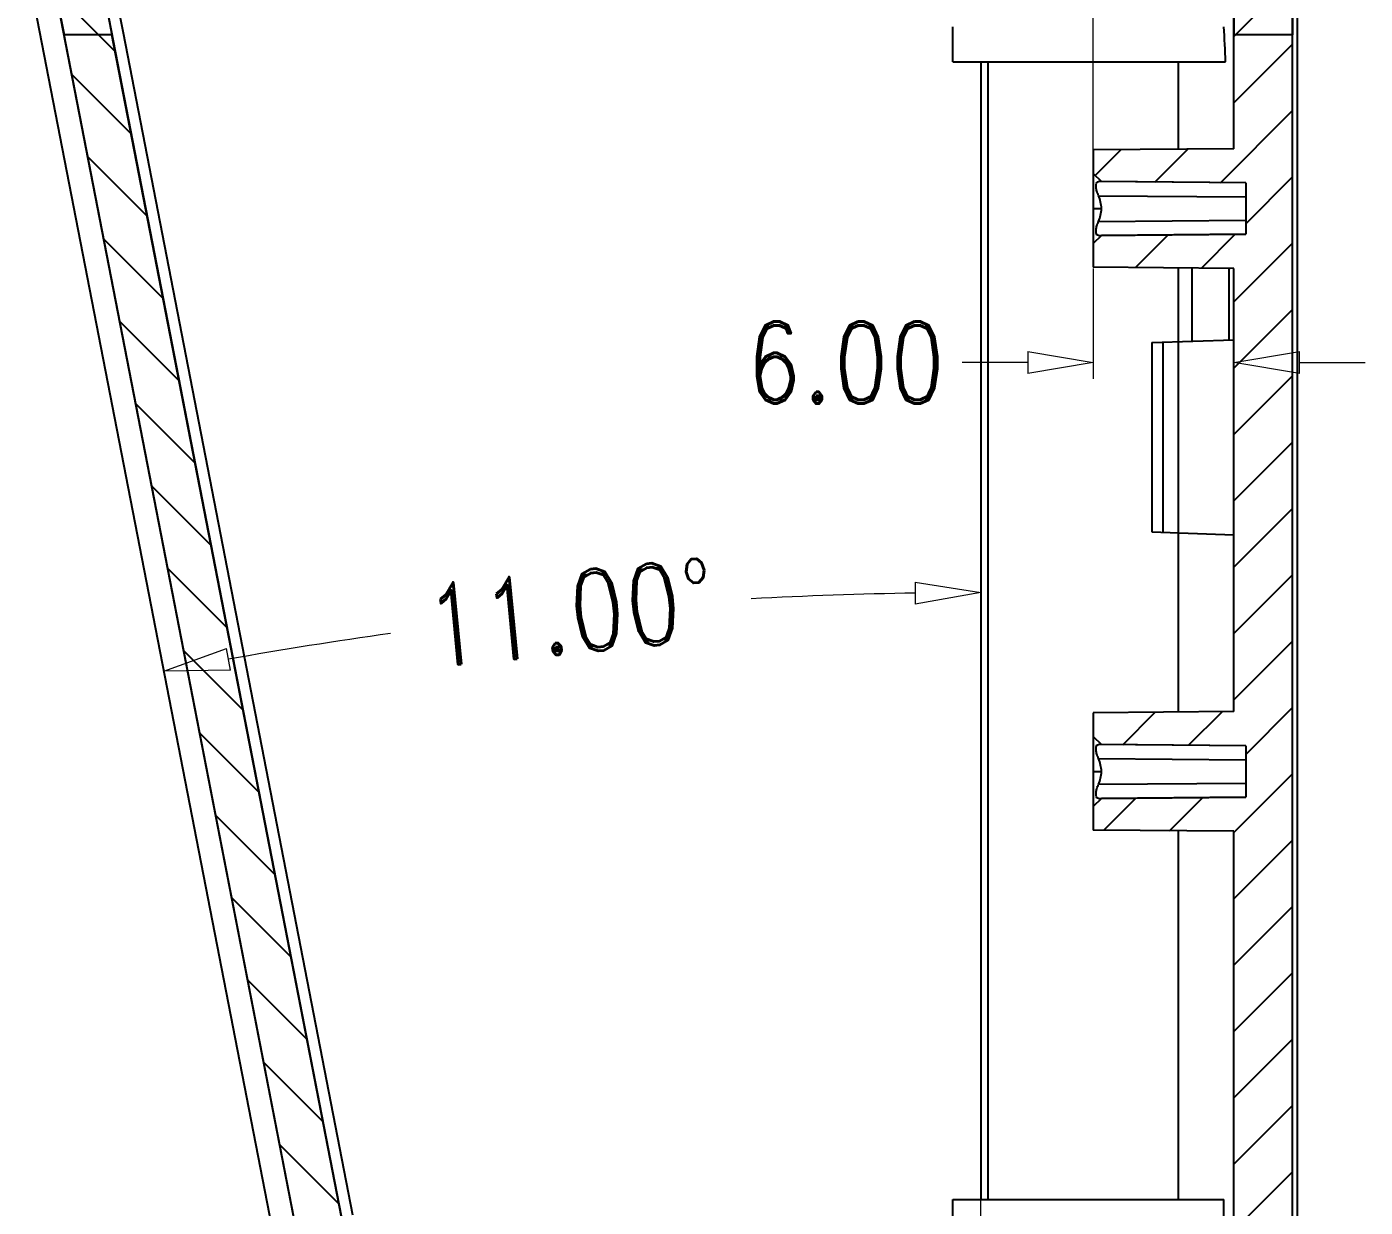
# Model space of a CAD drawing. Header units: millimetres. Extents: x 3559 to 4719, y 1270 to 1649.
# Drawn here: x 4412.8 to 4469.9, y 1490.8 to 1541.1 of the extents above; entities that cross this region are included whole.
import ezdxf

# ---------------------------------------------------------------- set-up
doc = ezdxf.new("R2010")
doc.units = ezdxf.units.MM
doc.layers.get('0').update_dxf_attribs({"linetype": 'CONTINUOUS'})
doc.layers.get('Defpoints').update_dxf_attribs({"linetype": 'CONTINUOUS'})
doc.layers.add('06___PRT_ALL_SURFS', color=7, linetype='CONTINUOUS')
doc.layers.add('dim', color=3, linetype='CONTINUOUS', lineweight=9)
doc.styles.add('longtou', font='romand.shx', dxfattribs={"width": 0.8, "bigfont": 'fangsong.shx'})
doc.dimstyles.new('YanXiu', dxfattribs={"dimtxt": 2.5, "dimasz": 2.2, "dimexe": 1, "dimexo": 0, "dimgap": 0.66, "dimtad": 0, "dimzin": 0, "dimdsep": 46, "dimtxsty": 'longtou', "dimblk": 'CLOSEDBLANK', "dimcen": 0, "dimclrd": 3, "dimclre": 3, "dimclrt": 7, "dimadec": 0, "dimazin": 0, "dimtfac": 1, "dimtdec": 4, "dimtofl": 0, "dimtmove": 0, "dimatfit": 3, "dimldrblk": 'CLOSEDBLANK', "dimfxl": 0, "dimtolj": 1, "dimtzin": 0, "dimlwd": 0, "dimlwe": 0, "dimarcsym": 0})

# ---------------------------------------------------------------- blocks, each defined once
blk = doc.blocks.new('_ClosedBlank')
at = {"color": 0, "linetype": 'ByBlock', "lineweight": -2}
for p, q in [((-1, 0.167), (0, 0)), ((-1, 0.167), (-1, -0.167)), ((0, 0), (-1, -0.167))]:
    blk.add_line(p, q, dxfattribs=at)
blk = doc.blocks.new('*D64')
at = {"layer": 'Defpoints', "color": 0}
for p in [(4412.965, 1542.767), (4441.801, 1516.589), (4453.481, 1489.589), (4453.481, 1441.089), (4437.334, 1417.399)]:
    blk.add_point(p, dxfattribs=at)
at = {"layer": 'dim', "color": 3, "lineweight": 5}
blk.add_line((4453.481, 1489.589), (4453.481, 1517.663), dxfattribs=at)
for start, end in [(90.87842, 93.07297), (97.92703, 100.12158)]:
    blk.add_arc((4453.481, 1334.329), 182.634, start, end, dxfattribs=at)
at = {"layer": 'dim', "color": 3, "lineweight": 5, "xscale": 2.8, "yscale": 2.8, "zscale": 2.8}
for p, rotation in [((4453.481, 1516.963), 0.439210668210803), ((4418.633, 1513.608), 190.5607893317954)]:
    blk.add_blockref('_ClosedBlank', p, dxfattribs=dict(at, rotation=rotation))
at = {"layer": 'dim', "color": 7, "insert": (4435.976, 1516.122), "char_height": 3.5, "attachment_point": 5, "rotation": 5.5, "style": 'longtou'}
blk.add_mtext('11.00°', dxfattribs=at)
blk = doc.blocks.new('*D63')
at = {"layer": 'Defpoints', "color": 0}
for p in [(4415.281, 1554.268), (4458.281, 1549.787), (4458.281, 1535.839)]:
    blk.add_point(p, dxfattribs=at)
at = {"layer": 'dim', "color": 3, "lineweight": 5}
for p, q in [((4415.281, 1554.268), (4415.281, 1549.088)), ((4458.281, 1535.839), (4458.281, 1550.487)), ((4418.081, 1549.787), (4430.415, 1549.787)), ((4455.481, 1549.787), (4443.147, 1549.787))]:
    blk.add_line(p, q, dxfattribs=at)
at = {"layer": 'dim', "color": 3, "lineweight": 5, "xscale": 2.8, "yscale": 2.8, "zscale": 2.8, "rotation": 180}
blk.add_blockref('_ClosedBlank', (4415.281, 1549.787), dxfattribs=at)
at = {"layer": 'dim', "color": 3, "lineweight": 5, "xscale": 2.8, "yscale": 2.8, "zscale": 2.8}
blk.add_blockref('_ClosedBlank', (4458.281, 1549.787), dxfattribs=at)
at = {"layer": 'dim', "color": 7, "insert": (4436.781, 1549.787), "char_height": 3.5, "attachment_point": 5, "style": 'longtou'}
blk.add_mtext('43.00', dxfattribs=at)
blk = doc.blocks.new('*D61')
at = {"layer": 'Defpoints', "color": 0}
for p in [(4458.281, 1530.786), (4464.281, 1530.786), (4458.281, 1526.773)]:
    blk.add_point(p, dxfattribs=at)
at = {"layer": 'dim', "color": 3, "lineweight": 5}
for p, q in [((4458.281, 1530.786), (4458.281, 1526.073)), ((4464.281, 1530.786), (4464.281, 1526.073)), ((4455.481, 1526.773), (4452.681, 1526.773)), ((4467.081, 1526.773), (4469.881, 1526.773))]:
    blk.add_line(p, q, dxfattribs=at)
at = {"layer": 'dim', "color": 3, "lineweight": 5, "xscale": 2.8, "yscale": 2.8, "zscale": 2.8}
blk.add_blockref('_ClosedBlank', (4458.281, 1526.773), dxfattribs=at)
at = {"layer": 'dim', "color": 3, "lineweight": 5, "xscale": 2.8, "yscale": 2.8, "zscale": 2.8, "rotation": 180}
blk.add_blockref('_ClosedBlank', (4464.281, 1526.773), dxfattribs=at)
at = {"layer": 'dim', "color": 7, "insert": (4447.715, 1526.773), "char_height": 3.5, "attachment_point": 5, "style": 'longtou'}
blk.add_mtext('6.00', dxfattribs=at)

msp = doc.modelspace()

# ---------------------------------------------------------------- hatches: boundary and pattern name
h = msp.add_hatch()
h.set_pattern_fill('DEFAULT__14', color=5, scale=2, angle=135, style=0)
h.set_pattern_definition([(135, (3403.477, 1037.0707), (-1.4142136, -1.4142136), [])])
edge = h.paths.add_edge_path()
edge.add_line((4426.212, 1490.339), (4424.175, 1490.339))
edge.add_line((4424.175, 1490.339), (4436.126, 1428.856))
edge.add_line((4436.126, 1428.856), (4435.11, 1428.839))
edge.add_line((4435.11, 1428.839), (4435.677, 1425.926))
edge.add_line((4435.677, 1425.926), (4436.191, 1425.899))
edge.add_line((4436.191, 1425.899), (4436.372, 1424.969))
edge.add_line((4436.372, 1424.969), (4435.868, 1424.942))
edge.add_line((4435.868, 1424.942), (4437.334, 1417.399))
edge.add_spline(control_points=[(4440.122, 1414.976), (4438.69, 1415.051), (4437.608, 1415.992), (4437.334, 1417.399)], knot_values=[0, 0, 0, 0, 1, 1, 1, 1], degree=3, periodic=0)
edge.add_line((4440.122, 1414.976), (4451.781, 1414.365))
edge.add_line((4451.781, 1414.365), (4451.781, 1414.88))
edge.add_line((4451.781, 1414.88), (4452.281, 1414.889))
edge.add_line((4452.281, 1414.889), (4452.281, 1415.892))
edge.add_line((4452.281, 1415.892), (4453.481, 1415.913))
edge.add_line((4453.481, 1415.913), (4453.481, 1416.779))
edge.add_line((4453.481, 1416.779), (4451.781, 1416.868))
edge.add_line((4451.781, 1416.868), (4451.781, 1419.587))
edge.add_line((4451.781, 1419.587), (4451.981, 1419.589))
edge.add_line((4451.981, 1419.589), (4451.981, 1421.097))
edge.add_line((4451.981, 1421.097), (4451.486, 1421.593))
edge.add_line((4451.486, 1421.593), (4438.534, 1421.706))
edge.add_line((4438.534, 1421.706), (4438.095, 1423.967))
edge.add_line((4438.095, 1423.967), (4451.486, 1424.084))
edge.add_line((4451.486, 1424.084), (4451.981, 1424.58))
edge.add_line((4451.981, 1424.58), (4451.981, 1426.089))
edge.add_line((4451.981, 1426.089), (4438.678, 1426.205))
edge.add_line((4438.678, 1426.205), (4426.212, 1490.339))
h.paths.add_polyline_path([(4426.212, 1490.339), (4424.175, 1490.339)])
h.paths.add_polyline_path([(4426.212, 1490.339), (4424.175, 1490.339), (4414.377, 1540.741), (4416.415, 1540.741)])
h.paths.add_polyline_path([(4416.415, 1540.741), (4414.377, 1540.741)])
edge = h.paths.add_edge_path()
edge.add_line((4416.415, 1540.741), (4414.377, 1540.741))
edge.add_line((4414.377, 1540.741), (4413.779, 1543.822))
edge.add_line((4413.779, 1543.822), (4412.816, 1543.839))
edge.add_spline(control_points=[(4412.816, 1543.839), (4412.793, 1544.117), (4412.781, 1544.396), (4412.781, 1544.675)], knot_values=[0, 0, 0, 0, 1, 1, 1, 1], degree=3, periodic=0)
edge.add_line((4412.781, 1544.675), (4412.781, 1546.839))
edge.add_line((4412.781, 1546.839), (4413.281, 1546.865))
edge.add_line((4413.281, 1546.865), (4413.281, 1547.812))
edge.add_line((4413.281, 1547.812), (4412.781, 1547.839))
edge.add_line((4412.781, 1547.839), (4412.781, 1555.972))
edge.add_spline(control_points=[(4412.781, 1555.972), (4412.781, 1557.128), (4413.384, 1558.115), (4414.414, 1558.642)], knot_values=[0, 0, 0, 0, 1, 1, 1, 1], degree=3, periodic=0)
edge.add_spline(control_points=[(4440.781, 1565.736), (4431.556, 1565.252), (4422.636, 1562.852), (4414.414, 1558.642)], knot_values=[0, 0, 0, 0, 1, 1, 1, 1], degree=3, periodic=0)
edge.add_line((4440.781, 1565.736), (4451.781, 1566.312))
edge.add_line((4451.781, 1566.312), (4451.781, 1565.797))
edge.add_line((4451.781, 1565.797), (4452.281, 1565.789))
edge.add_line((4452.281, 1565.789), (4452.281, 1564.785))
edge.add_line((4452.281, 1564.785), (4453.481, 1564.764))
edge.add_line((4453.481, 1564.764), (4453.481, 1563.898))
edge.add_line((4453.481, 1563.898), (4451.781, 1563.809))
edge.add_line((4451.781, 1563.809), (4451.781, 1561.09))
edge.add_line((4451.781, 1561.09), (4451.981, 1561.089))
edge.add_line((4451.981, 1561.089), (4451.981, 1559.58))
edge.add_line((4451.981, 1559.58), (4451.486, 1559.084))
edge.add_line((4451.486, 1559.084), (4419.485, 1558.805))
edge.add_spline(control_points=[(4419.485, 1558.805), (4418.403, 1558.346), (4417.334, 1557.858), (4416.279, 1557.34)], knot_values=[0, 0, 0, 0, 1, 1, 1, 1], degree=3, periodic=0)
edge.add_line((4416.279, 1557.34), (4416.499, 1556.898))
edge.add_line((4416.499, 1556.898), (4451.486, 1556.593))
edge.add_line((4451.486, 1556.593), (4451.981, 1556.097))
edge.add_line((4451.981, 1556.097), (4451.981, 1554.589))
edge.add_line((4451.981, 1554.589), (4415.281, 1554.268))
edge.add_line((4415.281, 1554.268), (4415.281, 1547.392))
edge.add_spline(control_points=[(4415.437, 1545.77), (4415.333, 1546.305), (4415.281, 1546.847), (4415.281, 1547.392)], knot_values=[0, 0, 0, 0, 1, 1, 1, 1], degree=3, periodic=0)
edge.add_line((4415.437, 1545.77), (4416.415, 1540.741))
h = msp.add_hatch()
h.set_pattern_fill('DEFAULT__13', color=5, scale=2, angle=45, style=0)
h.set_pattern_definition([(45, (3403.477, 1037.0707), (-1.4142136, 1.4142136), [])])
edge = h.paths.add_edge_path()
edge.add_line((4466.781, 1490.339), (4464.281, 1490.339))
edge.add_line((4464.281, 1490.339), (4464.281, 1427.467))
edge.add_line((4464.281, 1427.467), (4452.281, 1426.839))
edge.add_line((4452.281, 1426.839), (4452.281, 1424.589))
edge.add_line((4452.281, 1424.589), (4459.281, 1424.589))
edge.add_line((4459.281, 1424.589), (4459.281, 1425.839))
edge.add_line((4459.281, 1425.839), (4465.781, 1425.895))
edge.add_line((4465.781, 1425.895), (4465.781, 1426.842))
edge.add_line((4465.781, 1426.842), (4467.281, 1426.868))
edge.add_line((4467.281, 1426.868), (4467.281, 1427.142))
edge.add_spline(control_points=[(4467.115, 1427.339), (4467.215, 1427.322), (4467.281, 1427.244), (4467.281, 1427.142)], knot_values=[0, 0, 0, 0, 1, 1, 1, 1], degree=3, periodic=0)
edge.add_spline(control_points=[(4467.115, 1427.339), (4466.913, 1427.373), (4466.781, 1427.529), (4466.781, 1427.734)], knot_values=[0, 0, 0, 0, 1, 1, 1, 1], degree=3, periodic=0)
edge.add_line((4466.781, 1427.734), (4466.781, 1490.339))
edge = h.paths.add_edge_path()
edge.add_line((4452.281, 1418.839), (4452.281, 1421.089))
edge.add_line((4452.281, 1421.089), (4459.281, 1421.089))
edge.add_line((4459.281, 1421.089), (4459.281, 1419.839))
edge.add_line((4459.281, 1419.839), (4465.781, 1419.782))
edge.add_line((4465.781, 1419.782), (4465.781, 1418.835))
edge.add_line((4465.781, 1418.835), (4467.281, 1418.809))
edge.add_line((4467.281, 1418.809), (4467.281, 1418.535))
edge.add_spline(control_points=[(4467.085, 1418.335), (4467.2, 1418.337), (4467.281, 1418.42), (4467.281, 1418.535)], knot_values=[0, 0, 0, 0, 1, 1, 1, 1], degree=3, periodic=0)
edge.add_line((4467.085, 1418.335), (4466.824, 1418.331))
edge.add_spline(control_points=[(4466.457, 1418.072), (4466.517, 1418.23), (4466.655, 1418.328), (4466.824, 1418.331)], knot_values=[0, 0, 0, 0, 1, 1, 1, 1], degree=3, periodic=0)
edge.add_spline(control_points=[(4466.457, 1418.072), (4465.733, 1416.162), (4464.083, 1414.957), (4462.043, 1414.85)], knot_values=[0, 0, 0, 0, 1, 1, 1, 1], degree=3, periodic=0)
edge.add_line((4462.043, 1414.85), (4452.281, 1414.339))
edge.add_line((4452.281, 1414.339), (4452.281, 1415.842))
edge.add_line((4452.281, 1415.842), (4453.781, 1415.868))
edge.add_line((4453.781, 1415.868), (4453.781, 1416.807))
edge.add_line((4453.781, 1416.807), (4453.067, 1416.845))
edge.add_line((4453.067, 1416.845), (4452.781, 1417.01))
edge.add_line((4452.781, 1417.01), (4452.781, 1418.812))
edge.add_line((4452.781, 1418.812), (4452.281, 1418.839))
h.paths.add_polyline_path([(4466.781, 1490.339), (4464.281, 1490.339)])
h.paths.add_polyline_path([(4466.781, 1490.339), (4464.281, 1490.339), (4464.281, 1506.786), (4458.281, 1506.839), (4458.281, 1507.846), (4458.627, 1508.192), (4464.781, 1508.245), (4464.781, 1510.432), (4458.627, 1510.486), (4458.281, 1510.831), (4458.281, 1511.839), (4464.281, 1511.891), (4464.281, 1530.786), (4458.281, 1530.839), (4458.281, 1531.846), (4458.627, 1532.192), (4464.781, 1532.245), (4464.781, 1534.432), (4458.627, 1534.486), (4458.281, 1534.831), (4458.281, 1535.839), (4464.281, 1535.891), (4464.281, 1540.741), (4466.781, 1540.741)])
h.paths.add_polyline_path([(4466.781, 1540.741), (4464.281, 1540.741)])
edge = h.paths.add_edge_path()
edge.add_line((4466.781, 1540.741), (4464.281, 1540.741))
edge.add_line((4464.281, 1540.741), (4464.281, 1553.21))
edge.add_line((4464.281, 1553.21), (4452.281, 1553.839))
edge.add_line((4452.281, 1553.839), (4452.281, 1556.089))
edge.add_line((4452.281, 1556.089), (4459.281, 1556.089))
edge.add_line((4459.281, 1556.089), (4459.281, 1554.839))
edge.add_line((4459.281, 1554.839), (4465.781, 1554.782))
edge.add_line((4465.781, 1554.782), (4465.781, 1553.835))
edge.add_line((4465.781, 1553.835), (4467.281, 1553.809))
edge.add_line((4467.281, 1553.809), (4467.281, 1553.535))
edge.add_spline(control_points=[(4467.115, 1553.338), (4467.215, 1553.355), (4467.281, 1553.433), (4467.281, 1553.535)], knot_values=[0, 0, 0, 0, 1, 1, 1, 1], degree=3, periodic=0)
edge.add_spline(control_points=[(4467.115, 1553.338), (4466.913, 1553.304), (4466.781, 1553.148), (4466.781, 1552.943)], knot_values=[0, 0, 0, 0, 1, 1, 1, 1], degree=3, periodic=0)
edge.add_line((4466.781, 1552.943), (4466.781, 1540.741))
edge = h.paths.add_edge_path()
edge.add_line((4452.281, 1561.839), (4452.281, 1559.589))
edge.add_line((4452.281, 1559.589), (4459.281, 1559.589))
edge.add_line((4459.281, 1559.589), (4459.281, 1560.839))
edge.add_line((4459.281, 1560.839), (4465.781, 1560.895))
edge.add_line((4465.781, 1560.895), (4465.781, 1561.842))
edge.add_line((4465.781, 1561.842), (4467.281, 1561.868))
edge.add_line((4467.281, 1561.868), (4467.281, 1562.142))
edge.add_spline(control_points=[(4467.085, 1562.342), (4467.2, 1562.34), (4467.281, 1562.258), (4467.281, 1562.142)], knot_values=[0, 0, 0, 0, 1, 1, 1, 1], degree=3, periodic=0)
edge.add_line((4467.085, 1562.342), (4466.824, 1562.346))
edge.add_spline(control_points=[(4466.824, 1562.346), (4466.655, 1562.349), (4466.517, 1562.447), (4466.457, 1562.605)], knot_values=[0, 0, 0, 0, 1, 1, 1, 1], degree=3, periodic=0)
edge.add_spline(control_points=[(4466.457, 1562.605), (4465.733, 1564.515), (4464.083, 1565.72), (4462.043, 1565.827)], knot_values=[0, 0, 0, 0, 1, 1, 1, 1], degree=3, periodic=0)
edge.add_line((4462.043, 1565.827), (4452.281, 1566.339))
edge.add_line((4452.281, 1566.339), (4452.281, 1564.835))
edge.add_line((4452.281, 1564.835), (4453.781, 1564.809))
edge.add_line((4453.781, 1564.809), (4453.781, 1563.87))
edge.add_line((4453.781, 1563.87), (4453.067, 1563.832))
edge.add_line((4453.067, 1563.832), (4452.781, 1563.667))
edge.add_line((4452.781, 1563.667), (4452.781, 1561.865))
edge.add_line((4452.781, 1561.865), (4452.281, 1561.839))

# ---------------------------------------------------------------- linework, layer by layer
at = {"color": 7, "linetype": 'Continuous'}
for p, q in [((4464.281, 1535.891), (4464.281, 1553.21)), ((4464.281, 1553.21), (4464.281, 1540.741)), ((4466.781, 1426.86), (4466.781, 1552.943)), ((4466.781, 1552.943), (4466.781, 1540.741)), ((4466.981, 1550.826), (4466.981, 1429.851)), ((4415.437, 1545.77), (4438.679, 1426.203)), ((4415.437, 1545.77), (4416.415, 1540.741)), ((4415.902, 1545.904), (4416.887, 1540.833)), ((4436.126, 1428.856), (4413.779, 1543.822)), ((4413.779, 1543.822), (4414.377, 1540.741)), ((4437.334, 1417.399), (4412.965, 1542.767)), ((4416.415, 1540.741), (4414.377, 1540.741)), ((4416.415, 1540.741), (4414.377, 1540.741)), ((4416.415, 1540.741), (4414.377, 1540.741)), ((4416.415, 1540.741), (4414.377, 1540.741)), ((4424.175, 1490.339), (4414.377, 1540.741)), ((4426.212, 1490.339), (4416.415, 1540.741)), ((4416.887, 1540.833), (4426.678, 1490.429)), ((4452.281, 1539.589), (4452.281, 1541.089)), ((4466.781, 1540.741), (4464.281, 1540.741)), ((4466.781, 1540.741), (4464.281, 1540.741)), ((4466.781, 1540.741), (4464.281, 1540.741)), ((4466.781, 1540.741), (4464.281, 1540.741)), ((4464.281, 1535.891), (4464.281, 1540.741)), ((4466.781, 1490.339), (4466.781, 1540.741)), ((4452.281, 1539.589), (4463.923, 1539.589)), ((4453.481, 1539.589), (4453.481, 1491.089)), ((4453.781, 1539.589), (4453.781, 1491.089)), ((4461.912, 1535.87), (4461.912, 1539.589)), ((4464.281, 1535.891), (4458.281, 1535.839)), ((4464.281, 1535.891), (4458.281, 1535.839)), ((4458.281, 1535.839), (4458.281, 1530.839)), ((4458.281, 1535.839), (4458.281, 1534.831)), ((4458.281, 1534.831), (4458.627, 1534.486)), ((4458.281, 1534.831), (4458.627, 1534.486)), ((4464.781, 1534.432), (4458.501, 1534.487)), ((4464.781, 1534.432), (4458.627, 1534.486)), ((4464.781, 1534.432), (4464.781, 1532.245)), ((4464.781, 1534.432), (4464.781, 1532.245)), ((4458.501, 1533.887), (4464.781, 1533.832)), ((4458.281, 1533.339), (4458.627, 1533.339)), ((4458.501, 1532.79), (4464.781, 1532.845)), ((4458.627, 1532.192), (4458.281, 1531.846)), ((4458.627, 1532.192), (4458.281, 1531.846)), ((4458.501, 1532.19), (4464.781, 1532.245)), ((4464.781, 1532.245), (4458.627, 1532.192)), ((4458.281, 1531.846), (4458.281, 1530.839)), ((4464.281, 1530.786), (4458.281, 1530.839)), ((4464.281, 1530.786), (4458.281, 1530.839)), ((4461.912, 1527.661), (4461.912, 1530.807)), ((4462.481, 1530.802), (4462.481, 1527.681)), ((4464.044, 1530.788), (4464.081, 1530.724)), ((4464.081, 1527.746), (4464.081, 1530.724)), ((4464.281, 1511.891), (4464.281, 1530.786)), ((4464.281, 1511.891), (4464.281, 1530.786)), ((4460.781, 1527.622), (4464.281, 1527.744)), ((4460.781, 1527.622), (4460.781, 1519.555)), ((4461.264, 1519.538), (4461.264, 1527.639)), ((4460.781, 1519.555), (4464.281, 1519.433)), ((4461.912, 1511.87), (4461.912, 1519.516)), ((4464.281, 1511.891), (4458.281, 1511.839)), ((4464.281, 1511.891), (4458.281, 1511.839)), ((4458.281, 1511.839), (4458.281, 1506.839)), ((4458.281, 1511.839), (4458.281, 1510.831)), ((4458.281, 1510.831), (4458.627, 1510.486)), ((4458.281, 1510.831), (4458.627, 1510.486)), ((4464.781, 1510.432), (4458.501, 1510.487)), ((4464.781, 1510.432), (4458.627, 1510.486)), ((4464.781, 1510.432), (4464.781, 1508.245)), ((4464.781, 1510.432), (4464.781, 1508.245)), ((4458.501, 1509.887), (4464.781, 1509.832)), ((4458.281, 1509.339), (4458.627, 1509.339)), ((4458.501, 1508.79), (4464.781, 1508.845)), ((4458.627, 1508.192), (4458.281, 1507.846)), ((4458.627, 1508.192), (4458.281, 1507.846)), ((4458.501, 1508.19), (4464.781, 1508.245)), ((4464.781, 1508.245), (4458.627, 1508.192)), ((4458.281, 1507.846), (4458.281, 1506.839)), ((4464.281, 1506.786), (4458.281, 1506.839)), ((4464.281, 1506.786), (4458.281, 1506.839)), ((4461.912, 1491.089), (4461.912, 1506.807)), ((4464.281, 1427.467), (4464.281, 1506.786)), ((4464.281, 1490.339), (4464.281, 1506.786)), ((4452.281, 1491.089), (4463.85, 1491.089)), ((4452.281, 1489.589), (4452.281, 1491.089))]:
    msp.add_line(p, q, dxfattribs=at)
msp.add_arc((4224.697, 1529.7), 239.43, 2.36691, 2.72622, dxfattribs=at)
for points, start_tangent, end_tangent in [([(4458.501, 1533.887), (4458.433, 1534.079), (4458.401, 1534.241), (4458.401, 1534.37), (4458.434, 1534.456), (4458.501, 1534.487)], (-0.396626, 0.91798), (0.999962, -0.008727)), ([(4458.627, 1533.339), (4458.594, 1533.608), (4458.501, 1533.887)], (-0.000001, 1), (-0.396626, 0.91798)), ([(4458.501, 1532.79), (4458.592, 1533.059), (4458.627, 1533.339)], (0.396626, 0.91798), (-0.000001, 1)), ([(4458.401, 1532.307), (4458.401, 1532.436), (4458.434, 1532.601), (4458.501, 1532.79)], (-0.123926, 0.992291), (0.396626, 0.91798)), ([(4458.501, 1532.19), (4458.434, 1532.22), (4458.401, 1532.307)], (-0.999962, -0.008727), (-0.123926, 0.992291)), ([(4458.501, 1509.887), (4458.433, 1510.079), (4458.401, 1510.241), (4458.401, 1510.37), (4458.434, 1510.456), (4458.501, 1510.487)], (-0.396626, 0.91798), (0.999962, -0.008727)), ([(4458.627, 1509.339), (4458.594, 1509.608), (4458.501, 1509.887)], (-0.000001, 1), (-0.396626, 0.91798)), ([(4458.501, 1508.79), (4458.592, 1509.059), (4458.627, 1509.339)], (0.396626, 0.91798), (-0.000001, 1)), ([(4458.401, 1508.307), (4458.401, 1508.436), (4458.434, 1508.601), (4458.501, 1508.79)], (-0.123926, 0.992291), (0.396626, 0.91798)), ([(4458.501, 1508.19), (4458.434, 1508.22), (4458.401, 1508.307)], (-0.999962, -0.008727), (-0.123926, 0.992291)), ([(4463.85, 1489.589), (4463.85, 1490.089), (4463.85, 1490.589), (4463.85, 1491.089)], (0.000711, 1), (-0.000711, 1))]:
    msp.add_spline(points, degree=3, dxfattribs=dict(at, start_tangent=start_tangent, end_tangent=end_tangent))
at = {"layer": '06___PRT_ALL_SURFS', "color": 7, "linetype": 'Continuous'}
for p, q in [((4453.781, 1539.589), (4453.781, 1491.089)), ((4461.912, 1535.87), (4461.912, 1539.589)), ((4461.912, 1511.87), (4461.912, 1530.807)), ((4461.912, 1491.089), (4461.912, 1506.807))]:
    msp.add_line(p, q, dxfattribs=at)

# ---------------------------------------------------------------- dimensions: what is measured, and where the dimension line sits
at = {"layer": 'dim'}
for base, p1, p2, picture, middle in [((4458.281, 1549.787), (4415.281, 1554.268), (4458.281, 1535.839), '*D63', (4436.781, 1549.787)), ((4412.964895913, 1542.767080715), (4453.481167748, 1489.588516988), (4453.481167748, 1441.088516988), '*D64', (4435.976458053, 1516.122292688)), ((4458.281, 1526.773), (4464.281, 1530.786), (4458.281, 1530.786), '*D61', (4447.715, 1526.773))]:
    dim = msp.add_linear_dim(base=base, p1=p1, p2=p2, dimstyle='YanXiu', override={"dimtxt": 3.5, "dimasz": 2.8, "dimexe": 0.69965, "dimgap": 0.69965}, dxfattribs=at)
    dim.commit()
    dim.dimension.update_dxf_attribs({"geometry": picture, "text_midpoint": middle, "dimtype": 160})

doc.saveas('drawing.dxf')
